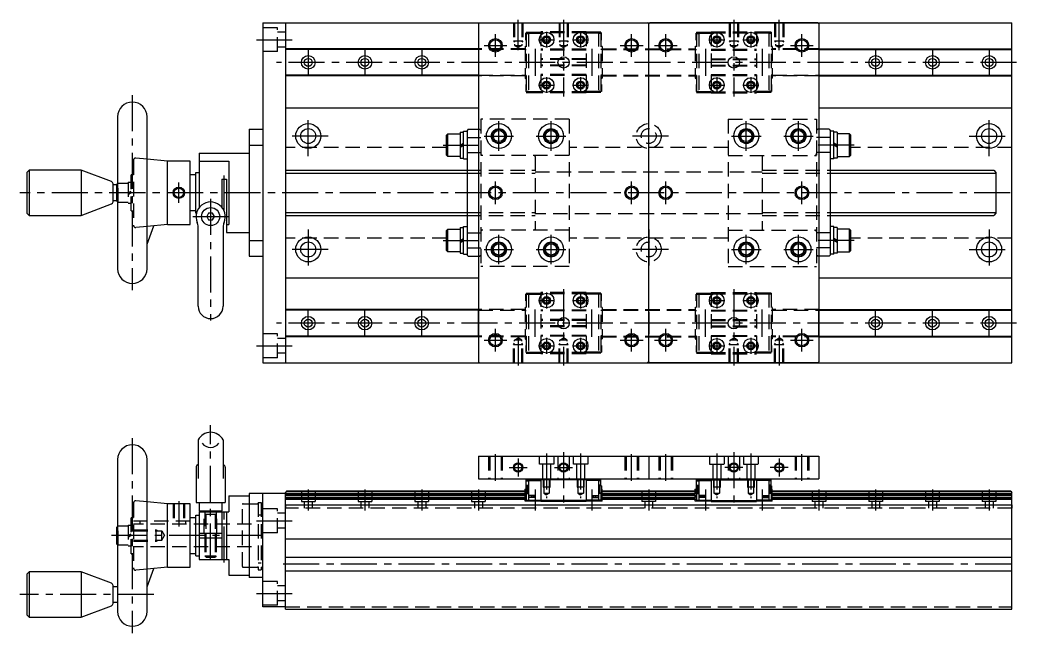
# Model space of a CAD drawing. Extents: x -2 to 677, y -8 to 277.
# Drawn here: x 236.9 to 676.6, y 7 to 277.3 of the extents above; entities that cross this region are included whole.
import ezdxf

# ---------------------------------------------------------------- set-up
doc = ezdxf.new("R2010")
doc.units = 0
doc.header["$LTSCALE"] = 0.5
doc.linetypes.add('CENTER', pattern=[50.8, 31.75, -6.35, 6.35, -6.35])
doc.linetypes.add('DASHED', pattern=[19.05, 12.7, -6.35])
for name, color, linetype in [('MSM_CENTER', 1, 'CENTER'), ('MSM_CONTINUOUS', 7, 'CONTINUOUS'), ('MSM_DASHED', 4, 'DASHED'), ('MSM_NARROW', 5, 'CONTINUOUS')]:
    doc.layers.add(name, color=color, linetype=linetype)

msp = doc.modelspace()

# ---------------------------------------------------------------- linework, layer by layer
at = {"layer": 'MSM_CENTER'}
for p, q in [((456.36, 264.01), (456.36, 277.34)), ((476.36, 277.34), (476.36, 243.64)), ((551.36, 277.34), (551.36, 243.64)), ((571.36, 264.01), (571.36, 277.34)), ((341.02, 268.64), (356.76, 268.64)), ((446.36, 261.14), (446.36, 271.14)), ((465.36, 268.64), (472.36, 268.64)), ((468.86, 272.14), (468.86, 265.14)), ((480.36, 268.64), (487.36, 268.64)), ((483.86, 272.14), (483.86, 265.14)), ((506.36, 261.14), (506.36, 271.14)), ((521.36, 261.14), (521.36, 271.14)), ((540.36, 268.64), (547.36, 268.64)), ((543.86, 272.14), (543.86, 265.14)), ((555.36, 268.64), (562.36, 268.64)), ((558.86, 272.14), (558.86, 265.14)), ((581.36, 261.14), (581.36, 271.14)), ((363.86, 264.64), (363.86, 252.64)), ((388.86, 264.64), (388.86, 252.64)), ((413.86, 264.64), (413.86, 252.64)), ((438.86, 264.64), (438.86, 252.64)), ((441.36, 266.14), (451.36, 266.14)), ((463.86, 264.64), (463.86, 252.64)), ((488.86, 264.64), (488.86, 252.64)), ((501.36, 266.14), (511.36, 266.14)), ((516.36, 266.14), (526.36, 266.14)), ((538.86, 264.64), (538.86, 252.64)), ((563.86, 264.64), (563.86, 252.64)), ((576.36, 266.14), (586.36, 266.14)), ((588.86, 264.64), (588.86, 252.64)), ((613.86, 264.64), (613.86, 252.64)), ((638.86, 264.64), (638.86, 252.64)), ((663.86, 264.64), (663.86, 252.64)), ((513.86, 253.84), (513.86, 263.44)), ((675.88, 258.64), (349.83, 258.64)), ((468.86, 252.14), (468.86, 245.14)), ((483.86, 252.14), (483.86, 245.14)), ((543.86, 252.14), (543.86, 245.14)), ((558.86, 252.14), (558.86, 245.14)), ((465.36, 248.64), (472.36, 248.64)), ((480.36, 248.64), (487.36, 248.64)), ((540.36, 248.64), (547.36, 248.64)), ((555.36, 248.64), (562.36, 248.64)), ((286.36, 244.14), (286.36, 158.14)), ((363.86, 217.34), (363.86, 234.94)), ((513.86, 217.34), (513.86, 234.94)), ((663.86, 217.34), (663.86, 234.94)), ((447.86, 219.64), (447.86, 232.64)), ((470.86, 219.64), (470.86, 232.64)), ((556.86, 219.64), (556.86, 232.64)), ((579.86, 219.64), (579.86, 232.64)), ((372.66, 226.14), (355.06, 226.14)), ((441.36, 226.14), (454.36, 226.14)), ((464.36, 226.14), (477.36, 226.14)), ((522.66, 226.14), (505.06, 226.14)), ((550.36, 226.14), (563.36, 226.14)), ((573.36, 226.14), (586.36, 226.14)), ((655.06, 226.14), (672.66, 226.14)), ((423.34, 222.14), (441.86, 222.14)), ((604.38, 222.14), (585.86, 222.14)), ((326.86, 192.99), (326.86, 208.81)), ((306.86, 196.64), (306.86, 205.64)), ((446.36, 196.14), (446.36, 206.14)), ((506.36, 196.14), (506.36, 206.14)), ((521.36, 196.14), (521.36, 206.14)), ((581.36, 196.14), (581.36, 206.14)), ((673.11, 201.14), (236.86, 201.14)), ((320.86, 198.47), (320.86, 144.76)), ((313.03, 190.64), (328.69, 190.64)), ((363.86, 184.94), (363.86, 167.34)), ((513.86, 184.94), (513.86, 167.34)), ((663.86, 184.94), (663.86, 167.34)), ((447.86, 169.64), (447.86, 182.64)), ((470.86, 169.64), (470.86, 182.64)), ((556.86, 169.64), (556.86, 182.64)), ((579.86, 169.64), (579.86, 182.64)), ((372.66, 176.14), (355.06, 176.14)), ((423.34, 180.14), (441.86, 180.14)), ((441.36, 176.14), (454.36, 176.14)), ((464.36, 176.14), (477.36, 176.14)), ((522.66, 176.14), (505.06, 176.14)), ((550.36, 176.14), (563.36, 176.14)), ((573.36, 176.14), (586.36, 176.14)), ((604.38, 180.14), (585.86, 180.14)), ((655.06, 176.14), (672.66, 176.14)), ((476.36, 158.64), (476.36, 124.93)), ((551.36, 158.64), (551.36, 124.93)), ((468.86, 157.14), (468.86, 150.14)), ((483.86, 157.14), (483.86, 150.14)), ((543.86, 157.14), (543.86, 150.14)), ((558.86, 157.14), (558.86, 150.14)), ((363.86, 137.64), (363.86, 149.64)), ((388.86, 137.64), (388.86, 149.64)), ((413.86, 137.64), (413.86, 149.64)), ((438.86, 137.64), (438.86, 149.64)), ((463.86, 137.64), (463.86, 149.64)), ((465.36, 153.64), (472.36, 153.64)), ((480.36, 153.64), (487.36, 153.64)), ((488.86, 137.64), (488.86, 149.64)), ((538.86, 137.64), (538.86, 149.64)), ((540.36, 153.64), (547.36, 153.64)), ((555.36, 153.64), (562.36, 153.64)), ((563.86, 137.64), (563.86, 149.64)), ((588.86, 137.64), (588.86, 149.64)), ((613.86, 137.64), (613.86, 149.64)), ((638.86, 137.64), (638.86, 149.64)), ((663.86, 137.64), (663.86, 149.64)), ((513.86, 148.44), (513.86, 138.84)), ((675.88, 143.64), (349.83, 143.64)), ((446.36, 131.14), (446.36, 141.14)), ((506.36, 131.14), (506.36, 141.14)), ((521.36, 131.14), (521.36, 141.14)), ((581.36, 131.14), (581.36, 141.14)), ((456.36, 138.27), (456.36, 124.93)), ((468.86, 137.14), (468.86, 130.14)), ((483.86, 137.14), (483.86, 130.14)), ((543.86, 137.14), (543.86, 130.14)), ((558.86, 137.14), (558.86, 130.14)), ((571.36, 138.27), (571.36, 124.93)), ((341.02, 133.64), (356.76, 133.64)), ((441.36, 136.14), (451.36, 136.14)), ((465.36, 133.64), (472.36, 133.64)), ((480.36, 133.64), (487.36, 133.64)), ((501.36, 136.14), (511.36, 136.14)), ((516.36, 136.14), (526.36, 136.14)), ((540.36, 133.64), (547.36, 133.64)), ((555.36, 133.64), (562.36, 133.64)), ((576.36, 136.14), (586.36, 136.14)), ((320.86, 39.5), (320.86, 98.6)), ((286.36, 93), (286.36, 7)), ((446.36, 74.12), (446.36, 85.88)), ((456.36, 84), (456.36, 76)), ((468.86, 86.23), (468.86, 66.42)), ((476.36, 86.75), (476.36, 63.5)), ((483.86, 86.23), (483.86, 66.42)), ((506.36, 74.12), (506.36, 85.88)), ((521.36, 74.12), (521.36, 85.88)), ((543.86, 86.23), (543.86, 66.42)), ((551.36, 86.75), (551.36, 63.5)), ((558.86, 86.23), (558.86, 66.42)), ((571.36, 84), (571.36, 76)), ((581.36, 74.12), (581.36, 85.88)), ((452.36, 80), (460.36, 80)), ((472.36, 80), (480.36, 80)), ((555.36, 80), (547.36, 80)), ((575.36, 80), (567.36, 80)), ((363.86, 70.32), (363.86, 60.98)), ((388.86, 70.32), (388.86, 60.98)), ((413.86, 70.32), (413.86, 60.98)), ((438.86, 70.32), (438.86, 60.98)), ((463.86, 70.32), (463.86, 60.98)), ((488.86, 70.32), (488.86, 60.98)), ((513.86, 70.32), (513.86, 60.98)), ((538.86, 70.32), (538.86, 60.98)), ((563.86, 70.32), (563.86, 60.98)), ((588.86, 70.32), (588.86, 60.98)), ((613.86, 70.32), (613.86, 60.98)), ((638.86, 70.32), (638.86, 60.98)), ((663.86, 70.32), (663.86, 60.98)), ((306.86, 65.11), (306.86, 53.98)), ((326.86, 38.07), (326.86, 61.95)), ((341.02, 56.5), (356.76, 56.5)), ((343.86, 50), (276.86, 50)), ((352.87, 37.5), (676.59, 37.5)), ((295.86, 24), (236.86, 24)), ((341.02, 24.5), (356.76, 24.5))]:
    msp.add_line(p, q, dxfattribs=at)
at = {"layer": 'MSM_CONTINUOUS'}
for p, q in [((343.86, 276.14), (343.86, 126.14)), ((343.86, 276.14), (673.86, 276.14)), ((353.86, 276.14), (353.86, 126.14)), ((438.86, 275.64), (439.36, 276.14)), ((438.86, 275.64), (438.86, 126.64)), ((439.36, 276.14), (513.36, 276.14)), ((513.86, 275.64), (513.36, 276.14)), ((513.86, 275.64), (514.36, 276.14)), ((513.86, 126.64), (513.86, 275.64)), ((588.36, 276.14), (514.36, 276.14)), ((588.86, 275.64), (588.36, 276.14)), ((588.86, 275.64), (588.86, 126.64)), ((673.86, 126.14), (673.86, 276.14)), ((438.86, 264.64), (353.86, 264.64)), ((438.86, 264.34), (353.86, 264.34)), ((588.86, 264.64), (673.86, 264.64)), ((588.86, 264.34), (673.86, 264.34)), ((438.86, 252.94), (353.86, 252.94)), ((438.86, 252.64), (353.86, 252.64)), ((588.86, 252.94), (673.86, 252.94)), ((588.86, 252.64), (673.86, 252.64)), ((353.86, 238.64), (438.86, 238.64)), ((588.86, 238.64), (673.86, 238.64)), ((279.86, 234.64), (279.86, 167.64)), ((292.86, 167.64), (292.86, 234.64)), ((337.86, 229.14), (343.86, 229.14)), ((337.86, 229.14), (337.86, 173.14)), ((434.36, 229.14), (433.86, 228.64)), ((434.36, 229.14), (438.86, 229.14)), ((593.36, 229.14), (588.86, 229.14)), ((593.36, 229.14), (593.86, 228.64)), ((424.76, 226.54), (425.36, 227.14)), ((424.76, 217.74), (424.76, 226.54)), ((425.36, 227.14), (430.76, 227.14)), ((425.36, 217.14), (425.36, 227.14)), ((430.76, 227.84), (432.26, 227.84)), ((430.76, 227.84), (430.76, 216.44)), ((432.26, 216.04), (432.26, 228.24)), ((432.26, 228.24), (433.86, 228.24)), ((433.86, 228.64), (433.86, 173.64)), ((593.86, 228.64), (593.86, 173.64)), ((595.46, 228.24), (593.86, 228.24)), ((595.46, 216.04), (595.46, 228.24)), ((596.96, 227.84), (595.46, 227.84)), ((596.96, 227.84), (596.96, 216.44)), ((602.36, 227.14), (596.96, 227.14)), ((602.96, 226.54), (602.36, 227.14)), ((602.36, 217.14), (602.36, 227.14)), ((602.96, 217.74), (602.96, 226.54)), ((337.86, 222.16), (343.86, 222.16)), ((430.76, 222.14), (432.26, 223)), ((430.76, 221.27), (432.26, 222.14)), ((596.96, 222.14), (595.46, 223)), ((596.96, 221.27), (595.46, 222.14)), ((301.86, 215.14), (292.86, 215.98)), ((315.86, 218.64), (315.86, 194.7)), ((315.86, 218.64), (337.86, 218.64)), ((425.36, 217.14), (424.76, 217.74)), ((430.76, 217.14), (425.36, 217.14)), ((430.76, 216.44), (432.26, 216.44)), ((432.26, 216.04), (433.86, 216.04)), ((595.46, 216.04), (593.86, 216.04)), ((596.96, 216.44), (595.46, 216.44)), ((596.96, 217.14), (602.36, 217.14)), ((602.36, 217.14), (602.96, 217.74)), ((240.86, 211.14), (239.86, 210.14)), ((263.86, 211.14), (240.86, 211.14)), ((240.86, 211.14), (240.86, 191.14)), ((277.22, 206.07), (263.86, 211.14)), ((263.86, 211.14), (263.86, 191.14)), ((301.86, 187.14), (301.86, 215.14)), ((311.86, 215.14), (301.86, 215.14)), ((311.86, 187.14), (311.86, 215.14)), ((315.86, 215.14), (328.86, 215.14)), ((328.86, 215.14), (328.86, 187.14)), ((353.86, 211.14), (433.86, 211.14)), ((593.86, 211.14), (665.86, 211.14)), ((665.86, 211.14), (666.86, 210.14)), ((239.86, 210.14), (239.86, 192.14)), ((311.86, 209.14), (314.36, 209.14)), ((314.36, 192.14), (314.36, 210.14)), ((314.36, 210.14), (315.86, 210.14)), ((325.86, 207.14), (325.86, 194.7)), ((325.86, 207.14), (327.86, 207.14)), ((327.86, 207.14), (327.86, 183.64)), ((666.86, 210.14), (666.86, 192.14)), ((277.86, 197.14), (277.86, 205.14)), ((279.56, 204.58), (277.86, 204.58)), ((279.56, 204.89), (279.86, 205.19)), ((279.56, 197.39), (279.56, 204.89)), ((263.86, 191.14), (277.22, 196.2)), ((277.86, 197.7), (279.56, 197.7)), ((279.86, 197.09), (279.56, 197.39)), ((239.86, 192.14), (240.86, 191.14)), ((240.86, 191.14), (263.86, 191.14)), ((314.36, 193.14), (311.86, 193.14)), ((314.36, 192.14), (314.59, 192.14)), ((320, 192.14), (319.13, 190.64)), ((319.13, 190.64), (320, 189.14)), ((321.73, 192.14), (320, 192.14)), ((320, 189.14), (321.73, 189.14)), ((322.59, 190.64), (321.73, 192.14)), ((321.73, 189.14), (322.59, 190.64)), ((353.86, 191.14), (433.86, 191.14)), ((593.86, 191.14), (665.86, 191.14)), ((666.86, 192.14), (665.86, 191.14)), ((301.86, 187.14), (292.86, 186.3)), ((292.86, 178.53), (295.87, 186.58)), ((301.86, 187.14), (311.86, 187.14)), ((315.36, 151.14), (315.36, 186.1)), ((326.37, 186.1), (326.37, 151.14)), ((327.86, 187.14), (328.86, 187.14)), ((424.76, 184.54), (425.36, 185.14)), ((425.36, 185.14), (430.76, 185.14)), ((425.36, 175.14), (425.36, 185.14)), ((430.76, 185.84), (432.26, 185.84)), ((430.76, 185.84), (430.76, 174.44)), ((432.26, 174.04), (432.26, 186.24)), ((432.26, 186.24), (433.86, 186.24)), ((595.46, 186.24), (593.86, 186.24)), ((595.46, 174.04), (595.46, 186.24)), ((596.96, 185.84), (595.46, 185.84)), ((596.96, 185.84), (596.96, 174.44)), ((602.36, 185.14), (596.96, 185.14)), ((602.96, 184.54), (602.36, 185.14)), ((602.36, 175.14), (602.36, 185.14)), ((327.86, 183.64), (337.86, 183.64)), ((424.76, 175.74), (424.76, 184.54)), ((430.76, 180.14), (432.26, 181)), ((596.96, 180.14), (595.46, 181)), ((602.96, 175.74), (602.96, 184.54)), ((337.86, 180.12), (343.86, 180.12)), ((430.76, 179.27), (432.26, 180.14)), ((596.96, 179.27), (595.46, 180.14)), ((337.86, 173.14), (343.86, 173.14)), ((425.36, 175.14), (424.76, 175.74)), ((430.76, 175.14), (425.36, 175.14)), ((430.76, 174.44), (432.26, 174.44)), ((432.26, 174.04), (433.86, 174.04)), ((434.36, 173.14), (433.86, 173.64)), ((434.36, 173.14), (438.86, 173.14)), ((593.36, 173.14), (588.86, 173.14)), ((593.36, 173.14), (593.86, 173.64)), ((595.46, 174.04), (593.86, 174.04)), ((596.96, 174.44), (595.46, 174.44)), ((596.96, 175.14), (602.36, 175.14)), ((602.36, 175.14), (602.96, 175.74)), ((353.86, 163.64), (438.86, 163.64)), ((588.86, 163.64), (673.86, 163.64)), ((438.86, 149.64), (353.86, 149.64)), ((588.86, 149.64), (673.86, 149.64)), ((438.86, 149.34), (353.86, 149.34)), ((588.86, 149.34), (673.86, 149.34)), ((438.86, 137.94), (353.86, 137.94)), ((438.86, 137.64), (353.86, 137.64)), ((588.86, 137.94), (673.86, 137.94)), ((588.86, 137.64), (673.86, 137.64)), ((343.86, 126.14), (673.86, 126.14)), ((438.86, 126.64), (439.36, 126.14)), ((439.36, 126.14), (513.36, 126.14)), ((513.86, 126.64), (513.36, 126.14)), ((513.86, 126.64), (514.36, 126.14)), ((588.36, 126.14), (514.36, 126.14)), ((588.86, 126.64), (588.36, 126.14)), ((315.36, 92.15), (315.36, 75.17)), ((326.37, 92.15), (326.37, 75.17)), ((438.86, 85), (438.86, 75)), ((438.86, 85), (588.86, 85)), ((513.86, 85), (513.86, 75)), ((588.86, 85), (588.86, 75)), ((279.86, 83.5), (279.86, 16.5)), ((292.86, 16.5), (292.86, 83.5)), ((314.42, 80.17), (314.42, 64.59)), ((315.15, 81.13), (315.36, 81.19)), ((326.58, 81.13), (326.37, 81.19)), ((327.3, 80.17), (327.3, 64.59)), ((438.86, 75), (588.86, 75)), ((466.41, 75), (466.41, 65)), ((486.31, 75), (486.31, 65)), ((541.41, 75), (541.41, 65)), ((561.31, 75), (561.31, 65)), ((459.41, 70.43), (459.71, 70.61)), ((459.41, 65.1), (459.41, 70.43)), ((459.71, 71.9), (459.71, 68.9)), ((460.31, 71.9), (459.71, 71.9)), ((459.91, 71.9), (459.91, 74.6)), ((459.91, 74.6), (460.91, 74.6)), ((459.91, 74.1), (460.91, 74.1)), ((459.91, 72.2), (460.91, 72.2)), ((460.31, 72.2), (460.31, 68.6)), ((460.91, 74.7), (460.91, 65.1)), ((460.91, 74.7), (466.41, 74.7)), ((460.91, 74.2), (466.41, 74.2)), ((486.31, 74.5), (466.41, 74.5)), ((491.81, 74.7), (486.31, 74.7)), ((491.81, 74.2), (486.31, 74.2)), ((491.81, 74.7), (491.81, 65.1)), ((492.81, 74.6), (491.81, 74.6)), ((492.81, 74.1), (491.81, 74.1)), ((492.81, 72.2), (491.81, 72.2)), ((492.41, 72.2), (492.41, 68.6)), ((493.01, 71.9), (492.41, 71.9)), ((492.81, 71.9), (492.81, 74.6)), ((493.01, 71.9), (493.01, 68.9)), ((493.31, 70.43), (493.01, 70.61)), ((493.31, 65.1), (493.31, 70.43)), ((534.41, 70.43), (534.71, 70.61)), ((534.41, 65.1), (534.41, 70.43)), ((534.71, 71.9), (535.31, 71.9)), ((534.71, 71.9), (534.71, 68.9)), ((534.91, 71.9), (534.91, 74.6)), ((534.91, 74.6), (535.91, 74.6)), ((534.91, 74.1), (535.91, 74.1)), ((534.91, 72.2), (535.91, 72.2)), ((535.31, 72.2), (535.31, 68.6)), ((535.91, 74.7), (535.91, 65.1)), ((535.91, 74.7), (541.41, 74.7)), ((535.91, 74.2), (541.41, 74.2)), ((541.41, 74.5), (561.31, 74.5)), ((566.81, 74.7), (561.31, 74.7)), ((566.81, 74.2), (561.31, 74.2)), ((566.81, 74.7), (566.81, 65.1)), ((567.81, 74.6), (566.81, 74.6)), ((567.81, 74.1), (566.81, 74.1)), ((567.81, 72.2), (566.81, 72.2)), ((567.41, 72.2), (567.41, 68.6)), ((567.41, 71.9), (568.01, 71.9)), ((567.81, 71.9), (567.81, 74.6)), ((568.01, 71.9), (568.01, 68.9)), ((568.31, 70.43), (568.01, 70.61)), ((568.31, 65.1), (568.31, 70.43)), ((328.86, 67.5), (337.86, 67.5)), ((328.86, 67.5), (328.86, 60.5)), ((337.86, 68.5), (337.86, 31.5)), ((353.86, 68.5), (337.86, 68.5)), ((343.86, 18.5), (343.86, 68.5)), ((354.36, 69.5), (353.86, 69)), ((353.86, 17.5), (353.86, 69)), ((459.41, 68.46), (353.86, 68.46)), ((459.41, 68.25), (353.86, 68.25)), ((459.41, 67.7), (353.86, 67.7)), ((459.41, 66.7), (353.86, 66.7)), ((459.41, 66.15), (353.86, 66.15)), ((459.41, 69.2), (354.06, 69.2)), ((459.41, 69.5), (354.36, 69.5)), ((459.41, 69.13), (459.71, 69.13)), ((459.91, 68.51), (459.41, 68.51)), ((459.91, 67.38), (459.41, 67.64)), ((459.91, 67.29), (459.41, 67.55)), ((459.91, 67.11), (459.41, 66.85)), ((459.91, 67.02), (459.41, 66.76)), ((459.71, 68.9), (460.31, 68.9)), ((459.91, 68.9), (459.91, 65.1)), ((459.91, 68.6), (460.91, 68.6)), ((459.91, 67.11), (459.91, 67.11)), ((463.61, 67.6), (460.91, 67.6)), ((463.61, 66.8), (460.91, 66.8)), ((463.11, 67.55), (461.26, 67.55)), ((461.26, 66.85), (463.11, 66.85)), ((461.71, 67.55), (461.71, 67.6)), ((461.71, 66.8), (461.71, 66.85)), ((462.17, 67.55), (462.17, 67.6)), ((462.17, 66.8), (462.17, 66.85)), ((462.31, 66.85), (462.31, 67.55)), ((463.11, 66.85), (463.11, 67.55)), ((463.61, 66.8), (463.61, 67.6)), ((489.11, 67.6), (491.81, 67.6)), ((489.11, 66.8), (489.11, 67.6)), ((489.11, 66.8), (491.81, 66.8)), ((491.46, 67.55), (489.61, 67.55)), ((489.61, 67.55), (489.61, 66.85)), ((489.61, 66.85), (491.46, 66.85)), ((490.41, 67.55), (490.41, 66.85)), ((490.55, 67.55), (490.55, 67.6)), ((490.55, 66.8), (490.55, 66.85)), ((491.01, 67.55), (491.01, 67.6)), ((491.01, 66.8), (491.01, 66.85)), ((492.81, 68.6), (491.81, 68.6)), ((492.41, 68.9), (493.01, 68.9)), ((492.81, 68.9), (492.81, 65.1)), ((492.81, 68.51), (493.31, 68.51)), ((492.81, 67.38), (493.31, 67.64)), ((492.81, 67.29), (493.31, 67.55)), ((492.81, 67.11), (493.31, 66.85)), ((492.81, 67.11), (492.81, 67.11)), ((492.81, 67.02), (493.31, 66.76)), ((493.31, 69.13), (493.01, 69.13)), ((534.41, 69.5), (493.31, 69.5)), ((534.41, 69.2), (493.31, 69.2)), ((534.41, 68.46), (493.31, 68.46)), ((534.41, 68.25), (493.31, 68.25)), ((534.41, 67.7), (493.31, 67.7)), ((534.41, 66.7), (493.31, 66.7)), ((534.41, 66.15), (493.31, 66.15)), ((534.41, 69.13), (534.71, 69.13)), ((534.91, 68.51), (534.41, 68.51)), ((534.91, 67.38), (534.41, 67.64)), ((534.91, 67.29), (534.41, 67.55)), ((534.91, 67.11), (534.41, 66.85)), ((534.91, 67.02), (534.41, 66.76)), ((535.31, 68.9), (534.71, 68.9)), ((534.91, 68.9), (534.91, 65.1)), ((534.91, 68.6), (535.91, 68.6)), ((534.91, 67.11), (534.91, 67.11)), ((538.61, 67.6), (535.91, 67.6)), ((538.61, 66.8), (535.91, 66.8)), ((536.26, 67.55), (538.11, 67.55)), ((538.11, 66.85), (536.26, 66.85)), ((536.71, 67.55), (536.71, 67.6)), ((536.71, 66.8), (536.71, 66.85)), ((537.17, 67.55), (537.17, 67.6)), ((537.17, 66.8), (537.17, 66.85)), ((537.31, 67.55), (537.31, 66.85)), ((538.11, 67.55), (538.11, 66.85)), ((538.61, 66.8), (538.61, 67.6)), ((564.11, 67.6), (566.81, 67.6)), ((564.11, 66.8), (564.11, 67.6)), ((564.11, 66.8), (566.81, 66.8)), ((564.61, 66.85), (564.61, 67.55)), ((564.61, 67.55), (566.46, 67.55)), ((566.46, 66.85), (564.61, 66.85)), ((565.41, 66.85), (565.41, 67.55)), ((565.55, 67.55), (565.55, 67.6)), ((565.55, 66.8), (565.55, 66.85)), ((566.01, 67.55), (566.01, 67.6)), ((566.01, 66.8), (566.01, 66.85)), ((567.81, 68.6), (566.81, 68.6)), ((568.01, 68.9), (567.41, 68.9)), ((567.81, 68.9), (567.81, 65.1)), ((567.81, 68.51), (568.31, 68.51)), ((567.81, 67.38), (568.31, 67.64)), ((567.81, 67.29), (568.31, 67.55)), ((567.81, 67.11), (567.81, 67.11)), ((567.81, 67.11), (568.31, 66.85)), ((567.81, 67.02), (568.31, 66.76)), ((568.31, 69.13), (568.01, 69.13)), ((673.36, 69.5), (568.31, 69.5)), ((673.66, 69.2), (568.31, 69.2)), ((673.86, 68.46), (568.31, 68.46)), ((673.86, 68.25), (568.31, 68.25)), ((673.86, 67.7), (568.31, 67.7)), ((673.86, 66.7), (568.31, 66.7)), ((673.86, 66.15), (568.31, 66.15)), ((673.36, 69.5), (673.86, 69)), ((673.86, 17.5), (673.86, 69)), ((301.86, 64), (292.86, 64.84)), ((301.86, 36), (301.86, 64)), ((311.86, 64), (301.86, 64)), ((311.86, 36), (311.86, 64)), ((314.42, 64.59), (314.62, 64.5)), ((314.42, 64.59), (327.3, 64.59)), ((314.62, 64.5), (327.1, 64.5)), ((315.86, 64.5), (315.86, 60.87)), ((325.86, 64.5), (325.86, 60.87)), ((327.3, 64.59), (327.1, 64.5)), ((459.41, 65.94), (353.86, 65.94)), ((353.86, 63.5), (673.86, 63.5)), ((459.91, 65.89), (459.41, 65.89)), ((466.41, 65.1), (459.41, 65.1)), ((459.91, 65.6), (466.41, 65.6)), ((486.31, 65.5), (466.41, 65.5)), ((486.31, 65), (466.41, 65)), ((492.81, 65.6), (486.31, 65.6)), ((493.31, 65.1), (486.31, 65.1)), ((492.81, 65.89), (493.31, 65.89)), ((534.41, 65.94), (493.31, 65.94)), ((534.91, 65.89), (534.41, 65.89)), ((541.41, 65.1), (534.41, 65.1)), ((534.91, 65.6), (541.41, 65.6)), ((541.41, 65.5), (561.31, 65.5)), ((541.41, 65), (561.31, 65)), ((567.81, 65.6), (561.31, 65.6)), ((568.31, 65.1), (561.31, 65.1)), ((567.81, 65.89), (568.31, 65.89)), ((673.86, 65.94), (568.31, 65.94)), ((311.86, 58), (314.36, 58)), ((314.36, 41), (314.36, 59)), ((314.36, 59), (315.86, 59)), ((315.86, 60.87), (325.86, 60.87)), ((316.23, 60.5), (315.86, 60.87)), ((315.86, 60.5), (315.86, 39.5)), ((315.86, 60.5), (328.86, 60.5)), ((325.5, 60.5), (325.86, 60.87)), ((325.86, 60.5), (325.86, 39.5)), ((327.86, 60.5), (327.86, 39.5)), ((279.56, 53.75), (279.86, 54.05)), ((279.56, 46.25), (279.56, 53.75)), ((315.86, 51), (325.86, 51)), ((315.86, 49), (325.86, 49)), ((318.36, 51), (318.36, 49)), ((323.36, 51), (323.36, 49)), ((353.86, 48.5), (673.86, 48.5)), ((279.86, 45.95), (279.56, 46.25)), ((314.36, 42), (311.86, 42)), ((314.36, 41), (315.86, 41)), ((353.86, 40.5), (673.86, 40.5)), ((301.86, 36), (292.86, 35.16)), ((292.86, 27.39), (295.87, 35.44)), ((301.86, 36), (311.86, 36)), ((315.86, 39.5), (328.86, 39.5)), ((328.86, 39.5), (328.86, 32.5)), ((240.86, 34), (239.86, 33)), ((239.86, 33), (239.86, 15)), ((263.86, 34), (240.86, 34)), ((240.86, 34), (240.86, 14)), ((277.22, 28.94), (263.86, 34)), ((263.86, 34), (263.86, 14)), ((328.86, 32.5), (337.86, 32.5)), ((343.86, 31.5), (337.86, 31.5)), ((353.86, 34.5), (673.86, 34.5)), ((277.86, 20), (277.86, 28)), ((279.86, 27.44), (277.86, 27.44)), ((263.86, 14), (277.22, 19.06)), ((277.86, 20.56), (279.86, 20.56)), ((353.86, 18.5), (343.86, 18.5)), ((239.86, 15), (240.86, 14)), ((240.86, 14), (263.86, 14)), ((353.86, 17.5), (673.86, 17.5))]:
    msp.add_line(p, q, dxfattribs=at)
for centre, radius in [((446.36, 266.14), 2.46), ((468.86, 268.64), 3.25), ((468.86, 268.64), 1.75), ((468.86, 268.64), 1.23), ((483.86, 268.64), 3.25), ((483.86, 268.64), 1.75), ((483.86, 268.64), 1.23), ((506.36, 266.14), 2.46), ((521.36, 266.14), 2.46), ((543.86, 268.64), 3.25), ((543.86, 268.64), 1.75), ((543.86, 268.64), 1.23), ((558.86, 268.64), 3.25), ((558.86, 268.64), 1.75), ((558.86, 268.64), 1.23), ((581.36, 266.14), 2.46), ((363.86, 258.64), 3), ((363.86, 258.64), 1.75), ((388.86, 258.64), 3), ((388.86, 258.64), 1.75), ((413.86, 258.64), 3), ((413.86, 258.64), 1.75), ((476.36, 258.64), 2.5), ((551.36, 258.64), 2.5), ((613.86, 258.64), 3), ((613.86, 258.64), 1.75), ((638.86, 258.64), 3), ((638.86, 258.64), 1.75), ((663.86, 258.64), 3), ((663.86, 258.64), 1.75), ((468.86, 248.64), 3.25), ((483.86, 248.64), 3.25), ((543.86, 248.64), 3.25), ((558.86, 248.64), 3.25), ((468.86, 248.64), 1.75), ((468.86, 248.64), 1.23), ((483.86, 248.64), 1.75), ((483.86, 248.64), 1.23), ((543.86, 248.64), 1.75), ((543.86, 248.64), 1.23), ((558.86, 248.64), 1.75), ((558.86, 248.64), 1.23), ((363.86, 226.14), 5.5), ((363.86, 226.14), 3.3), ((447.86, 226.14), 5.5), ((447.86, 226.14), 3.3), ((470.86, 226.14), 5.5), ((470.86, 226.14), 3.3), ((556.86, 226.14), 5.5), ((556.86, 226.14), 3.3), ((579.86, 226.14), 5.5), ((579.86, 226.14), 3.3), ((663.86, 226.14), 5.5), ((663.86, 226.14), 3.3), ((447.86, 226.14), 2.46), ((470.86, 226.14), 2.46), ((556.86, 226.14), 2.46), ((579.86, 226.14), 2.46), ((306.86, 201.14), 2.07), ((446.36, 201.14), 2.46), ((506.36, 201.14), 2.46), ((521.36, 201.14), 2.46), ((581.36, 201.14), 2.46), ((320.86, 190.64), 4), ((363.86, 176.14), 5.5), ((447.86, 176.14), 5.5), ((470.86, 176.14), 5.5), ((556.86, 176.14), 5.5), ((579.86, 176.14), 5.5), ((663.86, 176.14), 5.5), ((363.86, 176.14), 3.3), ((447.86, 176.14), 3.3), ((447.86, 176.14), 2.46), ((470.86, 176.14), 3.3), ((470.86, 176.14), 2.46), ((556.86, 176.14), 3.3), ((556.86, 176.14), 2.46), ((579.86, 176.14), 3.3), ((579.86, 176.14), 2.46), ((663.86, 176.14), 3.3), ((468.86, 153.64), 3.25), ((468.86, 153.64), 1.75), ((468.86, 153.64), 1.23), ((483.86, 153.64), 3.25), ((483.86, 153.64), 1.75), ((483.86, 153.64), 1.23), ((543.86, 153.64), 3.25), ((543.86, 153.64), 1.75), ((543.86, 153.64), 1.23), ((558.86, 153.64), 3.25), ((558.86, 153.64), 1.75), ((558.86, 153.64), 1.23), ((363.86, 143.64), 3), ((363.86, 143.64), 1.75), ((388.86, 143.64), 3), ((388.86, 143.64), 1.75), ((413.86, 143.64), 3), ((413.86, 143.64), 1.75), ((476.36, 143.64), 2.5), ((551.36, 143.64), 2.5), ((613.86, 143.64), 3), ((613.86, 143.64), 1.75), ((638.86, 143.64), 3), ((638.86, 143.64), 1.75), ((663.86, 143.64), 3), ((663.86, 143.64), 1.75), ((446.36, 136.14), 2.46), ((468.86, 133.64), 3.25), ((483.86, 133.64), 3.25), ((506.36, 136.14), 2.46), ((521.36, 136.14), 2.46), ((543.86, 133.64), 3.25), ((558.86, 133.64), 3.25), ((581.36, 136.14), 2.46), ((468.86, 133.64), 1.75), ((468.86, 133.64), 1.23), ((483.86, 133.64), 1.75), ((483.86, 133.64), 1.23), ((543.86, 133.64), 1.75), ((543.86, 133.64), 1.23), ((558.86, 133.64), 1.75), ((558.86, 133.64), 1.23), ((456.36, 80), 1.62), ((476.36, 80), 1.62), ((551.36, 80), 1.62), ((571.36, 80), 1.62)]:
    msp.add_circle(centre, radius, dxfattribs=at)
for centre, radius, start, end in [((286.36, 234.64), 6.5, 0, 180), ((276.86, 205.14), 1, 0, 69.2298), ((276.86, 197.14), 1, 290.7702, 0), ((320.86, 190.64), 6.44, 336.6341, 203.3659), ((310.36, 186.1), 5, 0, 23.3659), ((331.37, 186.1), 5, 156.6341, 180), ((286.36, 167.64), 6.5, 180, 0), ((320.86, 151.14), 5.5, 180, 0), ((320.86, 89.31), 6.2, 27.3186, 152.6814), ((286.36, 83.5), 6.5, 0, 180), ((320.86, 93.45), 4.6, 216.9899, 323.0101), ((315.42, 80.17), 1, 105.7247, 180), ((326.3, 80.17), 1, 0, 74.2753), ((461.26, 67.2), 0.35, 90, 270), ((491.46, 67.2), 0.35, 270, 90), ((536.26, 67.2), 0.35, 90, 270), ((566.46, 67.2), 0.35, 270, 90), ((276.86, 28), 1, 0, 69.2298), ((276.86, 20), 1, 290.7702, 0), ((286.36, 16.5), 6.5, 180, 0)]:
    msp.add_arc(centre, radius, start, end, dxfattribs=at)
at = {"layer": 'MSM_DASHED'}
for p, q in [((350.36, 273.89), (343.86, 273.89)), ((350.36, 263.39), (350.36, 273.89)), ((454.36, 276.14), (454.36, 268.14)), ((454.74, 276.14), (454.74, 266.07)), ((457.98, 276.14), (457.98, 266.07)), ((458.36, 276.14), (458.36, 268.14)), ((474.36, 276.14), (474.36, 268.14)), ((474.74, 276.14), (474.74, 266.07)), ((477.98, 276.14), (477.98, 266.07)), ((478.36, 276.14), (478.36, 268.14)), ((549.36, 276.14), (549.36, 268.14)), ((549.74, 276.14), (549.74, 266.07)), ((552.98, 276.14), (552.98, 266.07)), ((553.36, 276.14), (553.36, 268.14)), ((569.36, 276.14), (569.36, 268.14)), ((569.74, 276.14), (569.74, 266.07)), ((572.98, 276.14), (572.98, 266.07)), ((573.36, 276.14), (573.36, 268.14)), ((353.86, 271.94), (350.36, 271.94)), ((459.71, 268.44), (459.71, 271.44)), ((459.71, 271.44), (459.91, 271.44)), ((459.91, 268.44), (459.71, 268.44)), ((459.91, 271.89), (460.91, 271.89)), ((459.91, 271.89), (459.91, 245.39)), ((459.91, 271.39), (460.91, 271.39)), ((460.91, 271.94), (460.91, 245.34)), ((460.91, 271.94), (466.41, 271.94)), ((460.91, 271.44), (466.41, 271.44)), ((486.31, 272.14), (466.41, 272.14)), ((466.41, 272.14), (466.41, 245.14)), ((486.31, 271.64), (466.41, 271.64)), ((486.31, 272.14), (486.31, 245.14)), ((491.81, 271.94), (486.31, 271.94)), ((491.81, 271.44), (486.31, 271.44)), ((491.81, 271.94), (491.81, 245.34)), ((492.81, 271.89), (491.81, 271.89)), ((492.81, 271.39), (491.81, 271.39)), ((492.81, 271.89), (492.81, 245.39)), ((492.81, 271.44), (493.01, 271.44)), ((493.01, 268.44), (492.81, 268.44)), ((493.01, 268.44), (493.01, 271.44)), ((534.91, 271.44), (534.71, 271.44)), ((534.71, 268.44), (534.71, 271.44)), ((534.71, 268.44), (534.91, 268.44)), ((534.91, 271.89), (535.91, 271.89)), ((534.91, 271.89), (534.91, 245.39)), ((534.91, 271.39), (535.91, 271.39)), ((535.91, 271.94), (541.41, 271.94)), ((535.91, 271.94), (535.91, 245.34)), ((535.91, 271.44), (541.41, 271.44)), ((541.41, 272.14), (561.31, 272.14)), ((541.41, 272.14), (541.41, 245.14)), ((541.41, 271.64), (561.31, 271.64)), ((561.31, 272.14), (561.31, 245.14)), ((566.81, 271.94), (561.31, 271.94)), ((566.81, 271.44), (561.31, 271.44)), ((566.81, 271.94), (566.81, 245.34)), ((567.81, 271.89), (566.81, 271.89)), ((567.81, 271.39), (566.81, 271.39)), ((567.81, 271.89), (567.81, 245.39)), ((568.01, 271.44), (567.81, 271.44)), ((567.81, 268.44), (568.01, 268.44)), ((568.01, 268.44), (568.01, 271.44)), ((353.86, 265.34), (350.36, 265.34)), ((459.41, 264.64), (438.86, 264.64)), ((459.41, 264.34), (438.86, 264.34)), ((454.36, 268.14), (458.36, 268.14)), ((454.36, 268.14), (454.74, 267.48)), ((454.74, 266.07), (457.98, 266.07)), ((454.74, 266.07), (456.36, 265.14)), ((457.98, 266.07), (456.36, 265.14)), ((458.36, 268.14), (457.98, 267.48)), ((459.41, 265.57), (459.91, 265.87)), ((459.41, 265.57), (459.41, 251.71)), ((459.41, 264.27), (459.91, 264.27)), ((486.31, 264.44), (466.41, 264.44)), ((486.31, 264.04), (466.41, 264.04)), ((474.36, 268.14), (478.36, 268.14)), ((474.36, 268.14), (474.74, 267.48)), ((474.74, 266.07), (477.98, 266.07)), ((474.74, 266.07), (476.36, 265.14)), ((477.98, 266.07), (476.36, 265.14)), ((478.36, 268.14), (477.98, 267.48)), ((493.31, 265.57), (492.81, 265.87)), ((493.31, 264.27), (492.81, 264.27)), ((493.31, 265.57), (493.31, 251.71)), ((493.31, 264.64), (534.41, 264.64)), ((493.31, 264.34), (534.41, 264.34)), ((534.41, 265.57), (534.91, 265.87)), ((534.41, 265.57), (534.41, 251.71)), ((534.41, 264.27), (534.91, 264.27)), ((541.41, 264.44), (561.31, 264.44)), ((541.41, 264.04), (561.31, 264.04)), ((549.36, 268.14), (553.36, 268.14)), ((549.36, 268.14), (549.74, 267.48)), ((549.74, 266.07), (552.98, 266.07)), ((549.74, 266.07), (551.36, 265.14)), ((552.98, 266.07), (551.36, 265.14)), ((553.36, 268.14), (552.98, 267.48)), ((568.31, 265.57), (567.81, 265.87)), ((568.31, 264.27), (567.81, 264.27)), ((568.31, 265.57), (568.31, 251.71)), ((588.86, 264.64), (568.31, 264.64)), ((588.86, 264.34), (568.31, 264.34)), ((569.36, 268.14), (573.36, 268.14)), ((569.36, 268.14), (569.74, 267.48)), ((569.74, 266.07), (572.98, 266.07)), ((569.74, 266.07), (571.36, 265.14)), ((572.98, 266.07), (571.36, 265.14)), ((573.36, 268.14), (572.98, 267.48)), ((350.36, 263.39), (343.86, 263.39)), ((486.31, 260.24), (466.41, 260.24)), ((486.31, 259.84), (466.41, 259.84)), ((541.41, 260.24), (561.31, 260.24)), ((541.41, 259.84), (561.31, 259.84)), ((459.91, 258.64), (459.41, 258.64)), ((486.31, 257.44), (466.41, 257.44)), ((486.31, 257.04), (466.41, 257.04)), ((492.81, 258.64), (493.31, 258.64)), ((534.91, 258.64), (534.41, 258.64)), ((541.41, 257.44), (561.31, 257.44)), ((541.41, 257.04), (561.31, 257.04)), ((567.81, 258.64), (568.31, 258.64)), ((438.86, 252.94), (459.41, 252.94)), ((459.41, 252.64), (438.86, 252.64)), ((459.41, 253.01), (459.91, 253.01)), ((459.41, 251.71), (459.91, 251.41)), ((486.31, 253.24), (466.41, 253.24)), ((486.31, 252.84), (466.41, 252.84)), ((493.31, 253.01), (492.81, 253.01)), ((493.31, 251.71), (492.81, 251.41)), ((493.31, 252.94), (534.41, 252.94)), ((493.31, 252.64), (534.41, 252.64)), ((534.41, 253.01), (534.91, 253.01)), ((534.41, 251.71), (534.91, 251.41)), ((541.41, 253.24), (561.31, 253.24)), ((541.41, 252.84), (561.31, 252.84)), ((568.31, 253.01), (567.81, 253.01)), ((568.31, 251.71), (567.81, 251.41)), ((568.31, 252.94), (588.86, 252.94)), ((588.86, 252.64), (568.31, 252.64)), ((459.71, 248.84), (459.71, 245.84)), ((459.71, 248.84), (459.91, 248.84)), ((492.81, 248.84), (493.01, 248.84)), ((493.01, 248.84), (493.01, 245.84)), ((534.91, 248.84), (534.71, 248.84)), ((534.71, 248.84), (534.71, 245.84)), ((568.01, 248.84), (567.81, 248.84)), ((568.01, 248.84), (568.01, 245.84)), ((459.91, 245.84), (459.71, 245.84)), ((459.91, 245.89), (460.91, 245.89)), ((459.91, 245.39), (460.91, 245.39)), ((460.91, 245.84), (466.41, 245.84)), ((460.91, 245.34), (466.41, 245.34)), ((486.31, 245.64), (466.41, 245.64)), ((486.31, 245.14), (466.41, 245.14)), ((491.81, 245.84), (486.31, 245.84)), ((491.81, 245.34), (486.31, 245.34)), ((492.81, 245.89), (491.81, 245.89)), ((492.81, 245.39), (491.81, 245.39)), ((493.01, 245.84), (492.81, 245.84)), ((534.71, 245.84), (534.91, 245.84)), ((534.91, 245.89), (535.91, 245.89)), ((534.91, 245.39), (535.91, 245.39)), ((535.91, 245.84), (541.41, 245.84)), ((535.91, 245.34), (541.41, 245.34)), ((541.41, 245.64), (561.31, 245.64)), ((541.41, 245.14), (561.31, 245.14)), ((566.81, 245.84), (561.31, 245.84)), ((566.81, 245.34), (561.31, 245.34)), ((567.81, 245.89), (566.81, 245.89)), ((567.81, 245.39), (566.81, 245.39)), ((567.81, 245.84), (568.01, 245.84)), ((439.86, 233.64), (439.86, 168.64)), ((478.86, 233.64), (439.86, 233.64)), ((478.86, 233.64), (478.86, 168.64)), ((548.86, 233.64), (548.86, 168.64)), ((548.86, 233.64), (587.86, 233.64)), ((587.86, 233.64), (587.86, 168.64)), ((438.86, 229.14), (439.36, 229.14)), ((439.36, 229.14), (439.86, 228.64)), ((588.36, 229.14), (587.86, 228.64)), ((588.86, 229.14), (588.36, 229.14)), ((433.86, 225.44), (439.86, 225.44)), ((593.86, 225.44), (587.86, 225.44)), ((424.76, 221.14), (353.86, 221.14)), ((548.86, 221.14), (478.86, 221.14)), ((673.86, 221.14), (602.96, 221.14)), ((292.86, 215.98), (287.95, 216.44)), ((433.86, 218.84), (439.86, 218.84)), ((478.86, 217.64), (439.86, 217.64)), ((463.36, 217.64), (463.86, 217.14)), ((463.86, 217.14), (463.86, 185.14)), ((548.86, 217.64), (587.86, 217.64)), ((564.36, 217.64), (563.86, 217.14)), ((563.86, 217.14), (563.86, 185.14)), ((593.86, 218.84), (587.86, 218.84)), ((286.86, 215.44), (286.86, 186.84)), ((433.86, 211.14), (463.86, 211.14)), ((563.86, 211.14), (593.86, 211.14)), ((285.86, 193.14), (285.86, 209.14)), ((285.86, 209.14), (286.86, 209.14)), ((433.86, 209.78), (463.86, 209.78)), ((463.86, 210.39), (563.86, 210.39)), ((563.86, 209.78), (593.86, 209.78)), ((279.86, 204.58), (279.56, 204.58)), ((279.86, 205.19), (280.06, 205.39)), ((280.06, 205.39), (284.56, 205.39)), ((280.06, 196.89), (280.06, 205.39)), ((284.56, 205.74), (285.86, 205.74)), ((284.56, 205.74), (284.56, 196.54)), ((284.56, 201.14), (285.86, 201.89)), ((284.56, 200.39), (285.86, 201.14)), ((279.56, 197.7), (279.86, 197.7)), ((280.06, 196.89), (279.86, 197.09)), ((284.56, 196.89), (280.06, 196.89)), ((284.56, 196.54), (285.86, 196.54)), ((285.86, 193.14), (286.86, 193.14)), ((433.86, 192.49), (463.86, 192.49)), ((433.86, 191.14), (463.86, 191.14)), ((563.86, 191.89), (463.86, 191.89)), ((563.86, 192.49), (593.86, 192.49)), ((563.86, 191.14), (593.86, 191.14)), ((292.86, 186.3), (287.95, 185.84)), ((463.86, 185.14), (463.36, 184.64)), ((563.86, 185.14), (564.36, 184.64)), ((424.76, 181.14), (353.86, 181.14)), ((433.86, 183.44), (439.86, 183.44)), ((478.86, 184.64), (439.86, 184.64)), ((548.86, 181.14), (478.86, 181.14)), ((548.86, 184.64), (587.86, 184.64)), ((593.86, 183.44), (587.86, 183.44)), ((673.86, 181.14), (602.96, 181.14)), ((433.86, 176.84), (439.86, 176.84)), ((593.86, 176.84), (587.86, 176.84)), ((438.86, 173.14), (439.36, 173.14)), ((439.36, 173.14), (439.86, 173.64)), ((588.36, 173.14), (587.86, 173.64)), ((588.86, 173.14), (588.36, 173.14)), ((478.86, 168.64), (439.86, 168.64)), ((548.86, 168.64), (587.86, 168.64)), ((459.71, 153.44), (459.71, 156.44)), ((459.91, 156.44), (459.71, 156.44)), ((459.91, 156.89), (459.91, 130.39)), ((459.91, 156.89), (460.91, 156.89)), ((459.91, 156.39), (460.91, 156.39)), ((460.91, 156.94), (460.91, 130.34)), ((460.91, 156.94), (466.41, 156.94)), ((460.91, 156.44), (466.41, 156.44)), ((486.31, 157.14), (466.41, 157.14)), ((466.41, 157.14), (466.41, 130.14)), ((486.31, 156.64), (466.41, 156.64)), ((486.31, 157.14), (486.31, 130.14)), ((491.81, 156.94), (486.31, 156.94)), ((491.81, 156.44), (486.31, 156.44)), ((491.81, 156.94), (491.81, 130.34)), ((492.81, 156.89), (491.81, 156.89)), ((492.81, 156.39), (491.81, 156.39)), ((492.81, 156.89), (492.81, 130.39)), ((493.01, 156.44), (492.81, 156.44)), ((493.01, 153.44), (493.01, 156.44)), ((534.71, 156.44), (534.91, 156.44)), ((534.71, 153.44), (534.71, 156.44)), ((534.91, 156.89), (534.91, 130.39)), ((534.91, 156.89), (535.91, 156.89)), ((534.91, 156.39), (535.91, 156.39)), ((535.91, 156.94), (535.91, 130.34)), ((535.91, 156.94), (541.41, 156.94)), ((535.91, 156.44), (541.41, 156.44)), ((541.41, 157.14), (561.31, 157.14)), ((541.41, 157.14), (541.41, 130.14)), ((541.41, 156.64), (561.31, 156.64)), ((561.31, 157.14), (561.31, 130.14)), ((566.81, 156.94), (561.31, 156.94)), ((566.81, 156.44), (561.31, 156.44)), ((566.81, 156.94), (566.81, 130.34)), ((567.81, 156.89), (566.81, 156.89)), ((567.81, 156.39), (566.81, 156.39)), ((567.81, 156.89), (567.81, 130.39)), ((567.81, 156.44), (568.01, 156.44)), ((568.01, 153.44), (568.01, 156.44)), ((459.41, 149.64), (438.86, 149.64)), ((459.41, 150.57), (459.91, 150.87)), ((459.41, 150.57), (459.41, 136.71)), ((459.71, 153.44), (459.91, 153.44)), ((492.81, 153.44), (493.01, 153.44)), ((493.31, 150.57), (492.81, 150.87)), ((493.31, 150.57), (493.31, 136.71)), ((493.31, 149.64), (534.41, 149.64)), ((534.41, 150.57), (534.91, 150.87)), ((534.41, 150.57), (534.41, 136.71)), ((534.91, 153.44), (534.71, 153.44)), ((568.01, 153.44), (567.81, 153.44)), ((568.31, 150.57), (567.81, 150.87)), ((568.31, 150.57), (568.31, 136.71)), ((588.86, 149.64), (568.31, 149.64)), ((438.86, 149.34), (459.41, 149.34)), ((459.41, 149.27), (459.91, 149.27)), ((486.31, 149.44), (466.41, 149.44)), ((486.31, 149.04), (466.41, 149.04)), ((486.31, 145.24), (466.41, 145.24)), ((493.31, 149.27), (492.81, 149.27)), ((493.31, 149.34), (534.41, 149.34)), ((534.41, 149.27), (534.91, 149.27)), ((541.41, 149.44), (561.31, 149.44)), ((541.41, 149.04), (561.31, 149.04)), ((541.41, 145.24), (561.31, 145.24)), ((568.31, 149.27), (567.81, 149.27)), ((568.31, 149.34), (588.86, 149.34)), ((459.91, 143.64), (459.41, 143.64)), ((486.31, 144.84), (466.41, 144.84)), ((486.31, 142.44), (466.41, 142.44)), ((486.31, 142.04), (466.41, 142.04)), ((492.81, 143.64), (493.31, 143.64)), ((534.91, 143.64), (534.41, 143.64)), ((541.41, 144.84), (561.31, 144.84)), ((541.41, 142.44), (561.31, 142.44)), ((541.41, 142.04), (561.31, 142.04)), ((567.81, 143.64), (568.31, 143.64)), ((350.36, 138.89), (343.86, 138.89)), ((350.36, 128.39), (350.36, 138.89)), ((353.86, 136.94), (350.36, 136.94)), ((459.41, 137.94), (438.86, 137.94)), ((459.41, 137.64), (438.86, 137.64)), ((454.74, 136.2), (456.36, 137.14)), ((457.98, 136.2), (456.36, 137.14)), ((459.41, 138.01), (459.91, 138.01)), ((459.41, 136.71), (459.91, 136.41)), ((486.31, 138.24), (466.41, 138.24)), ((486.31, 137.84), (466.41, 137.84)), ((474.74, 136.2), (476.36, 137.14)), ((477.98, 136.2), (476.36, 137.14)), ((493.31, 138.01), (492.81, 138.01)), ((493.31, 136.71), (492.81, 136.41)), ((493.31, 137.94), (534.41, 137.94)), ((493.31, 137.64), (534.41, 137.64)), ((534.41, 138.01), (534.91, 138.01)), ((534.41, 136.71), (534.91, 136.41)), ((541.41, 138.24), (561.31, 138.24)), ((541.41, 137.84), (561.31, 137.84)), ((549.74, 136.2), (551.36, 137.14)), ((552.98, 136.2), (551.36, 137.14)), ((568.31, 138.01), (567.81, 138.01)), ((568.31, 136.71), (567.81, 136.41)), ((588.86, 137.94), (568.31, 137.94)), ((588.86, 137.64), (568.31, 137.64)), ((569.74, 136.2), (571.36, 137.14)), ((572.98, 136.2), (571.36, 137.14)), ((454.36, 134.14), (454.74, 134.79)), ((458.36, 134.14), (454.36, 134.14)), ((454.36, 126.14), (454.36, 134.14)), ((457.98, 136.2), (454.74, 136.2)), ((454.74, 126.14), (454.74, 136.2)), ((457.98, 126.14), (457.98, 136.2)), ((458.36, 134.14), (457.98, 134.79)), ((458.36, 126.14), (458.36, 134.14)), ((459.71, 133.84), (459.71, 130.84)), ((459.91, 133.84), (459.71, 133.84)), ((474.36, 134.14), (474.74, 134.79)), ((478.36, 134.14), (474.36, 134.14)), ((474.36, 126.14), (474.36, 134.14)), ((477.98, 136.2), (474.74, 136.2)), ((474.74, 126.14), (474.74, 136.2)), ((477.98, 126.14), (477.98, 136.2)), ((478.36, 134.14), (477.98, 134.79)), ((478.36, 126.14), (478.36, 134.14)), ((493.01, 133.84), (492.81, 133.84)), ((493.01, 133.84), (493.01, 130.84)), ((534.71, 133.84), (534.91, 133.84)), ((534.71, 133.84), (534.71, 130.84)), ((549.36, 134.14), (549.74, 134.79)), ((553.36, 134.14), (549.36, 134.14)), ((549.36, 126.14), (549.36, 134.14)), ((552.98, 136.2), (549.74, 136.2)), ((549.74, 126.14), (549.74, 136.2)), ((552.98, 126.14), (552.98, 136.2)), ((553.36, 134.14), (552.98, 134.79)), ((553.36, 126.14), (553.36, 134.14)), ((567.81, 133.84), (568.01, 133.84)), ((568.01, 133.84), (568.01, 130.84)), ((569.36, 134.14), (569.74, 134.79)), ((573.36, 134.14), (569.36, 134.14)), ((569.36, 126.14), (569.36, 134.14)), ((572.98, 136.2), (569.74, 136.2)), ((569.74, 126.14), (569.74, 136.2)), ((572.98, 126.14), (572.98, 136.2)), ((573.36, 134.14), (572.98, 134.79)), ((573.36, 126.14), (573.36, 134.14)), ((350.36, 128.39), (343.86, 128.39)), ((353.86, 130.34), (350.36, 130.34)), ((459.71, 130.84), (459.91, 130.84)), ((459.91, 130.89), (460.91, 130.89)), ((459.91, 130.39), (460.91, 130.39)), ((460.91, 130.84), (466.41, 130.84)), ((460.91, 130.34), (466.41, 130.34)), ((486.31, 130.64), (466.41, 130.64)), ((486.31, 130.14), (466.41, 130.14)), ((491.81, 130.84), (486.31, 130.84)), ((491.81, 130.34), (486.31, 130.34)), ((492.81, 130.89), (491.81, 130.89)), ((492.81, 130.39), (491.81, 130.39)), ((492.81, 130.84), (493.01, 130.84)), ((534.91, 130.84), (534.71, 130.84)), ((534.91, 130.89), (535.91, 130.89)), ((534.91, 130.39), (535.91, 130.39)), ((535.91, 130.84), (541.41, 130.84)), ((535.91, 130.34), (541.41, 130.34)), ((541.41, 130.64), (561.31, 130.64)), ((541.41, 130.14), (561.31, 130.14)), ((566.81, 130.84), (561.31, 130.84)), ((566.81, 130.34), (561.31, 130.34)), ((567.81, 130.89), (566.81, 130.89)), ((567.81, 130.39), (566.81, 130.39)), ((568.01, 130.84), (567.81, 130.84)), ((443.36, 85), (443.36, 75)), ((443.9, 85), (443.9, 75)), ((448.82, 85), (448.82, 75)), ((449.36, 85), (449.36, 75)), ((465.61, 85), (465.61, 81.5)), ((472.11, 85), (472.11, 81.5)), ((473.86, 85), (473.86, 75)), ((478.86, 85), (478.86, 75)), ((480.61, 85), (480.61, 81.5)), ((487.11, 85), (487.11, 81.5)), ((503.36, 85), (503.36, 75)), ((503.9, 85), (503.9, 75)), ((508.82, 85), (508.82, 75)), ((509.36, 85), (509.36, 75)), ((518.36, 85), (518.36, 75)), ((518.9, 85), (518.9, 75)), ((523.82, 85), (523.82, 75)), ((524.36, 85), (524.36, 75)), ((540.61, 85), (540.61, 81.5)), ((547.11, 85), (547.11, 81.5)), ((548.86, 85), (548.86, 75)), ((553.86, 85), (553.86, 75)), ((555.61, 85), (555.61, 81.5)), ((562.11, 85), (562.11, 81.5)), ((578.36, 85), (578.36, 75)), ((578.9, 85), (578.9, 75)), ((583.82, 85), (583.82, 75)), ((584.36, 85), (584.36, 75)), ((472.11, 81.5), (465.61, 81.5)), ((467.11, 81.5), (467.11, 75)), ((470.61, 81.5), (470.61, 75)), ((487.11, 81.5), (480.61, 81.5)), ((482.11, 81.5), (482.11, 75)), ((485.61, 81.5), (485.61, 75)), ((540.61, 81.5), (547.11, 81.5)), ((542.11, 81.5), (542.11, 75)), ((545.61, 81.5), (545.61, 75)), ((555.61, 81.5), (562.11, 81.5)), ((557.11, 81.5), (557.11, 75)), ((560.61, 81.5), (560.61, 75)), ((467.36, 75), (467.36, 71.5)), ((467.63, 75), (467.63, 68.63)), ((470.09, 75), (470.09, 68.63)), ((470.36, 75), (470.36, 71.5)), ((482.36, 75), (482.36, 71.5)), ((482.63, 75), (482.63, 68.63)), ((485.09, 75), (485.09, 68.63)), ((485.36, 75), (485.36, 71.5)), ((542.36, 75), (542.36, 71.5)), ((542.63, 75), (542.63, 68.63)), ((545.09, 75), (545.09, 68.63)), ((545.36, 75), (545.36, 71.5)), ((557.36, 75), (557.36, 71.5)), ((557.63, 75), (557.63, 68.63)), ((560.09, 75), (560.09, 68.63)), ((560.36, 75), (560.36, 71.5)), ((467.36, 71.5), (467.63, 71.03)), ((467.36, 71.5), (470.36, 71.5)), ((470.36, 71.5), (470.09, 71.03)), ((482.36, 71.5), (482.63, 71.03)), ((482.36, 71.5), (485.36, 71.5)), ((485.36, 71.5), (485.09, 71.03)), ((542.36, 71.5), (542.63, 71.03)), ((542.36, 71.5), (545.36, 71.5)), ((545.36, 71.5), (545.09, 71.03)), ((557.36, 71.5), (557.63, 71.03)), ((557.36, 71.5), (560.36, 71.5)), ((560.36, 71.5), (560.09, 71.03)), ((360.86, 69.5), (360.86, 65)), ((366.86, 69.5), (366.86, 65)), ((385.86, 69.5), (385.86, 65)), ((391.86, 69.5), (391.86, 65)), ((410.86, 69.5), (410.86, 65)), ((416.86, 69.5), (416.86, 65)), ((435.86, 69.5), (435.86, 65)), ((441.86, 69.5), (441.86, 65)), ((467.63, 68.63), (470.09, 68.63)), ((467.63, 68.63), (468.86, 67.92)), ((470.09, 68.63), (468.86, 67.92)), ((482.63, 68.63), (485.09, 68.63)), ((482.63, 68.63), (483.86, 67.92)), ((485.09, 68.63), (483.86, 67.92)), ((510.86, 69.5), (510.86, 65)), ((516.86, 69.5), (516.86, 65)), ((542.63, 68.63), (545.09, 68.63)), ((542.63, 68.63), (543.86, 67.92)), ((545.09, 68.63), (543.86, 67.92)), ((557.63, 68.63), (560.09, 68.63)), ((557.63, 68.63), (558.86, 67.92)), ((560.09, 68.63), (558.86, 67.92)), ((585.86, 69.5), (585.86, 65)), ((591.86, 69.5), (591.86, 65)), ((610.86, 69.5), (610.86, 65)), ((616.86, 69.5), (616.86, 65)), ((635.86, 69.5), (635.86, 65)), ((641.86, 69.5), (641.86, 65)), ((660.86, 69.5), (660.86, 65)), ((666.86, 69.5), (666.86, 65)), ((286.86, 64.3), (286.86, 35.7)), ((292.86, 64.84), (287.95, 65.3)), ((304.36, 64), (304.36, 56.4)), ((304.79, 64), (304.79, 56.4)), ((308.93, 64), (308.93, 56.4)), ((309.36, 64), (309.36, 56.4)), ((334.86, 36.3), (334.86, 63.7)), ((335.16, 64), (341.56, 64)), ((341.86, 64.59), (343.06, 64.59)), ((341.86, 64.59), (341.86, 34.95)), ((343.06, 64.59), (343.06, 34.95)), ((343.06, 64), (343.86, 64)), ((350.36, 61.75), (343.86, 61.75)), ((350.36, 51.25), (350.36, 61.75)), ((353.86, 63.5), (353.86, 62.5)), ((353.86, 62.5), (354.36, 62)), ((673.86, 62), (353.86, 62)), ((360.86, 65), (366.86, 65)), ((362.11, 65), (362.11, 62)), ((365.61, 65), (365.61, 62)), ((385.86, 65), (391.86, 65)), ((387.11, 65), (387.11, 62)), ((390.61, 65), (390.61, 62)), ((410.86, 65), (416.86, 65)), ((412.11, 65), (412.11, 62)), ((415.61, 65), (415.61, 62)), ((435.86, 65), (441.86, 65)), ((437.11, 65), (437.11, 62)), ((440.61, 65), (440.61, 62)), ((516.86, 65), (510.86, 65)), ((512.11, 65), (512.11, 62)), ((515.61, 65), (515.61, 62)), ((591.86, 65), (585.86, 65)), ((587.11, 65), (587.11, 62)), ((590.61, 65), (590.61, 62)), ((616.86, 65), (610.86, 65)), ((612.11, 65), (612.11, 62)), ((615.61, 65), (615.61, 62)), ((641.86, 65), (635.86, 65)), ((637.11, 65), (637.11, 62)), ((640.61, 65), (640.61, 62)), ((666.86, 65), (660.86, 65)), ((662.11, 65), (662.11, 62)), ((665.61, 65), (665.61, 62)), ((673.86, 63.5), (673.86, 62)), ((285.86, 42), (285.86, 58)), ((285.86, 58), (286.86, 58)), ((318.06, 51), (318.06, 60.5)), ((318.36, 60.5), (318.36, 51)), ((323.36, 59.3), (318.36, 59.3)), ((318.79, 59.3), (318.79, 51)), ((322.93, 59.3), (322.93, 51)), ((323.36, 60.5), (323.36, 51)), ((323.66, 51), (323.66, 60.5)), ((341.86, 59.2), (343.06, 59.2)), ((353.86, 59.8), (350.36, 59.8)), ((279.86, 54.05), (280.06, 54.25)), ((280.06, 54.25), (284.56, 54.25)), ((280.06, 45.75), (280.06, 54.25)), ((284.56, 54.6), (285.86, 54.6)), ((284.56, 54.6), (284.56, 45.4)), ((311.86, 56.4), (286.86, 56.4)), ((338.86, 55), (286.86, 55)), ((289.86, 55), (289.86, 56.4)), ((309.86, 56.4), (309.86, 55)), ((353.86, 53.2), (350.36, 53.2)), ((284.56, 50), (285.86, 50.75)), ((284.56, 49.25), (285.86, 50)), ((286.86, 52.5), (296.86, 52.5)), ((286.86, 52.07), (299.42, 52.07)), ((296.86, 47.5), (296.86, 52.5)), ((296.86, 52.5), (297.61, 52.07)), ((299.42, 47.93), (299.42, 52.07)), ((299.42, 52.07), (300.61, 50)), ((299.42, 47.93), (300.61, 50)), ((318.36, 49), (318.36, 41)), ((318.79, 49), (318.79, 40.57)), ((322.93, 49), (322.93, 40.57)), ((323.36, 49), (323.36, 41)), ((350.36, 51.25), (343.86, 51.25)), ((280.06, 45.75), (279.86, 45.95)), ((284.56, 45.75), (280.06, 45.75)), ((284.56, 45.4), (285.86, 45.4)), ((286.86, 47.93), (299.42, 47.93)), ((286.86, 47.5), (296.86, 47.5)), ((338.86, 45), (286.86, 45)), ((296.86, 47.5), (297.61, 47.93)), ((285.86, 42), (286.86, 42)), ((318.36, 41), (323.36, 41)), ((318.36, 41), (318.86, 40.5)), ((318.86, 40.5), (322.86, 40.5)), ((323.36, 41), (322.86, 40.5)), ((335.16, 36), (341.56, 36)), ((341.86, 37.99), (343.06, 37.99)), ((343.06, 36), (343.86, 36)), ((292.86, 35.16), (287.95, 34.7)), ((341.86, 34.95), (343.06, 34.95)), ((350.36, 29.75), (343.86, 29.75)), ((350.36, 19.25), (350.36, 29.75)), ((353.86, 27.8), (350.36, 27.8)), ((350.36, 19.25), (343.86, 19.25)), ((353.86, 21.2), (350.36, 21.2)), ((353.86, 18.5), (673.86, 18.5))]:
    msp.add_line(p, q, dxfattribs=at)
for centre, radius in [((513.86, 226.14), 5.5), ((513.86, 226.14), 3.3), ((513.86, 176.14), 5.5), ((513.86, 176.14), 3.3)]:
    msp.add_circle(centre, radius, dxfattribs=at)
for centre, radius, start, end in [((287.86, 215.44), 1, 84.6678, 180), ((440.66, 218.44), 0.8, 180, 270), ((587.06, 218.44), 0.8, 270, 0), ((287.86, 186.84), 1, 180, 275.3322), ((440.66, 183.84), 0.8, 90, 180), ((587.06, 183.84), 0.8, 0, 90), ((287.86, 64.3), 1, 84.6678, 180), ((335.16, 63.7), 0.3, 90, 180), ((341.56, 63.7), 0.3, 0, 90), ((287.86, 35.7), 1, 180, 275.3322), ((335.16, 36.3), 0.3, 180, 270), ((341.56, 36.3), 0.3, 270, 0)]:
    msp.add_arc(centre, radius, start, end, dxfattribs=at)
at = {"layer": 'MSM_NARROW'}
for p, q in [((353.86, 209.78), (433.86, 209.78)), ((593.86, 209.78), (666.86, 209.78)), ((353.86, 192.49), (433.86, 192.49)), ((593.86, 192.49), (666.86, 192.49)), ((318.79, 51), (318.79, 49)), ((322.93, 51), (322.93, 49))]:
    msp.add_line(p, q, dxfattribs=at)
for centre, radius in [((446.36, 266.14), 3), ((468.86, 268.64), 1.5), ((483.86, 268.64), 1.5), ((506.36, 266.14), 3), ((521.36, 266.14), 3), ((543.86, 268.64), 1.5), ((558.86, 268.64), 1.5), ((581.36, 266.14), 3), ((468.86, 248.64), 1.5), ((483.86, 248.64), 1.5), ((543.86, 248.64), 1.5), ((558.86, 248.64), 1.5), ((447.86, 226.14), 3), ((470.86, 226.14), 3), ((556.86, 226.14), 3), ((579.86, 226.14), 3), ((306.86, 201.14), 2.5), ((446.36, 201.14), 3), ((506.36, 201.14), 3), ((521.36, 201.14), 3), ((581.36, 201.14), 3), ((447.86, 176.14), 3), ((470.86, 176.14), 3), ((556.86, 176.14), 3), ((579.86, 176.14), 3), ((468.86, 153.64), 1.5), ((483.86, 153.64), 1.5), ((543.86, 153.64), 1.5), ((558.86, 153.64), 1.5), ((446.36, 136.14), 3), ((506.36, 136.14), 3), ((521.36, 136.14), 3), ((581.36, 136.14), 3), ((468.86, 133.64), 1.5), ((483.86, 133.64), 1.5), ((543.86, 133.64), 1.5), ((558.86, 133.64), 1.5), ((456.36, 80), 2), ((476.36, 80), 2), ((551.36, 80), 2), ((571.36, 80), 2)]:
    msp.add_circle(centre, radius, dxfattribs=at)

doc.saveas('drawing.dxf')
